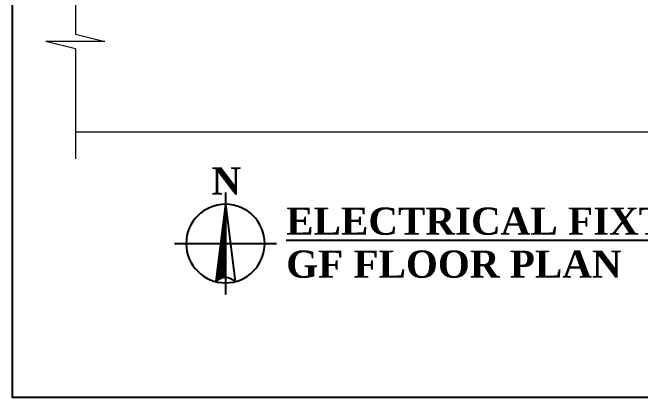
# Model space of a CAD drawing. Header units: inches. Extents: x -12 to 20935469, y -1604 to 24729220.
# Drawn here: x 20823799 to 20824509, y 24662370 to 24662805 of the extents above; entities that cross this region are included whole.
import ezdxf

# ---------------------------------------------------------------- set-up
doc = ezdxf.new("R2010")
doc.units = ezdxf.units.IN
doc.header["$LTSCALE"] = 0.03
doc.header["$MEASUREMENT"] = 0
doc.layers.add('Hatch', color=253, linetype='Continuous', lineweight=15)
doc.styles.get("Standard").update_dxf_attribs({"font": 'timesbd.ttf'})

# ---------------------------------------------------------------- blocks, each defined once
blk = doc.blocks.new('NORTHSIGN')
at = {"lineweight": -3}
h = blk.add_hatch(dxfattribs=at)
h.set_pattern_fill('ANSI31', color=256, scale=0.00164, style=0)
h.set_pattern_definition([(135, (0.0461253, -0.606902), (0.00356656, 0.00356656), [])])
h.paths.add_polyline_path([(0, -0.0797), (0.0334, -0.3453), (0, -0.3453)])
edge = h.paths.add_edge_path()
edge.add_ellipse((0, -0.6599), major_axis=(-0.0871, 0.0026), ratio=1, start_angle=222.7483, end_angle=271.7164, ccw=False)
edge.add_line((0.0658, -0.6027), (0.0334, -0.3453))
edge.add_line((0.0334, -0.3453), (0, -0.3453))
edge.add_line((0, -0.3453), (0, -0.5727))
for p, q in [((0, 0), (0, -0.6906)), ((0, -0.0797), (-0.0658, -0.6027)), ((0, -0.0797), (0.0658, -0.6027)), ((0.3453, -0.3453), (-0.3453, -0.3453))]:
    blk.add_line(p, q, dxfattribs=at)
blk.add_circle((0, -0.3453), 0.2656, dxfattribs=at)
blk.add_circle((0, -0.3453), 0.2656, dxfattribs=at)
blk.add_arc((0, -0.6599), 0.0872, 41.0319, 138.9681)

msp = doc.modelspace()

# ---------------------------------------------------------------- linework, layer by layer
at = {"layer": 'Defpoints'}
msp.add_lwpolyline([(20823799.37, 24663985.03), (20826238.23, 24663985.03), (20826238.23, 24662370.32), (20823799.37, 24662370.32)], close=True, dxfattribs=at)
at = {"layer": 'Hatch'}
for p, q in [((20823870.42, 24662901.42), (20823870.42, 24662780.74)), ((20823870.42, 24662780.74), (20823903.82, 24662772.29)), ((20823870.42, 24662772.29), (20823837.02, 24662772.29)), ((20823870.42, 24662763.83), (20823837.02, 24662772.29)), ((20823903.21, 24662772.29), (20823869.8, 24662772.29)), ((20823870.42, 24662763.83), (20823870.42, 24662639.88)), ((20823870.42, 24662670.29), (20826200.47, 24662670.29))]:
    msp.add_line(p, q, dxfattribs=at)

# ---------------------------------------------------------------- block references
at = {"xscale": -167.0133278539784, "yscale": 167.0133278539784, "zscale": 167.0133278555559}
msp.add_blockref('NORTHSIGN', (20824039.97, 24662601.77, 0), dxfattribs=at)

# ---------------------------------------------------------------- texts
msp.add_text('N', height=30.73).set_placement((20824024.2, 24662599.46, 0))
at = {"insert": (20824108.62, 24662584.78, 0), "char_height": 30.7306, "width": 958.24, "attachment_point": 1, "line_spacing_factor": 0.947396}
msp.add_mtext('{\\LELECTRICAL FIXTURE LAYOUT PLAN \\P}GF FLOOR PLAN', dxfattribs=at)

doc.saveas('drawing.dxf')
